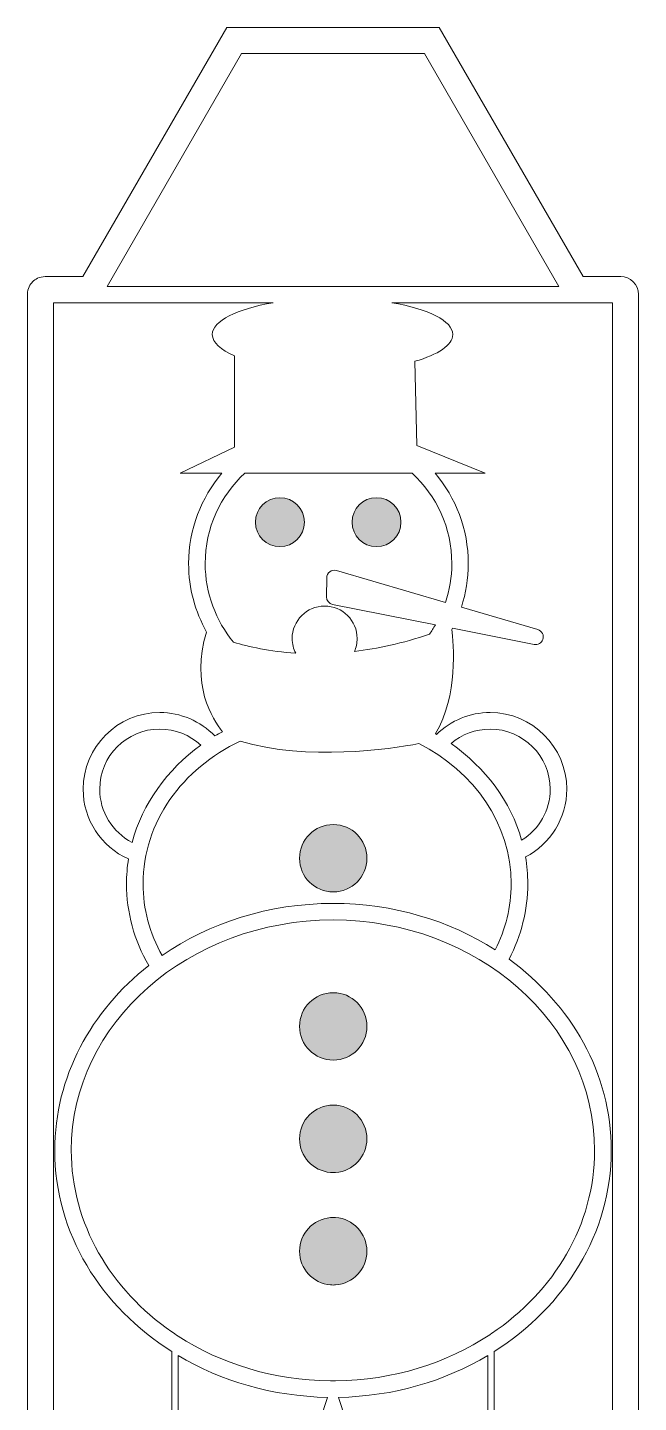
# Model space of a CAD drawing. Header units: centimetres. Extents: x 4.3 to 9.6, y -19.4 to -0.6.
# Drawn here: x 4.33 to 9.64, y -12.54 to -0.59 of the extents above; entities that cross this region are included whole.
import ezdxf

# ---------------------------------------------------------------- set-up
doc = ezdxf.new("R2010")
doc.units = ezdxf.units.CM
doc.header["$MEASUREMENT"] = 0
doc.layers.add('Layer 1', color=7, linetype='Continuous')

# ---------------------------------------------------------------- blocks, each defined once
blk = doc.blocks.new('block 2')
at = {"layer": 'Layer 1', "true_color": 0x71291b}
h = blk.add_hatch(color=26, dxfattribs=at)
h.dxf.hatch_style = 2
edge = h.paths.add_edge_path()
edge.add_spline(control_points=[(6.524, -4.677), (6.406, -4.677), (6.311, -4.772), (6.311, -4.89), (6.311, -5.007), (6.406, -5.102), (6.524, -5.102), (6.641, -5.102), (6.736, -5.007), (6.736, -4.89), (6.736, -4.772), (6.641, -4.677), (6.524, -4.677)], knot_values=[0, 0, 0, 0, 1, 1, 1, 2, 2, 2, 3, 3, 3, 4, 4, 4, 4], degree=3, periodic=1)
h = blk.add_hatch(color=26, dxfattribs=at)
h.dxf.hatch_style = 2
edge = h.paths.add_edge_path()
edge.add_spline(control_points=[(7.363, -5.102), (7.481, -5.102), (7.576, -5.007), (7.576, -4.89), (7.576, -4.772), (7.481, -4.677), (7.363, -4.677), (7.246, -4.677), (7.151, -4.772), (7.151, -4.89), (7.151, -5.007), (7.246, -5.102), (7.363, -5.102)], knot_values=[0, 0, 0, 0, 1, 1, 1, 2, 2, 2, 3, 3, 3, 4, 4, 4, 4], degree=3, periodic=1)
h = blk.add_hatch(color=26, dxfattribs=at)
h.dxf.hatch_style = 2
edge = h.paths.add_edge_path()
edge.add_spline(control_points=[(6.987, -7.519), (6.825, -7.519), (6.694, -7.65), (6.694, -7.812), (6.694, -7.974), (6.825, -8.105), (6.987, -8.105), (7.149, -8.105), (7.28, -7.974), (7.28, -7.812), (7.28, -7.65), (7.149, -7.519), (6.987, -7.519)], knot_values=[0, 0, 0, 0, 1, 1, 1, 2, 2, 2, 3, 3, 3, 4, 4, 4, 4], degree=3, periodic=1)
h = blk.add_hatch(color=26, dxfattribs=at)
h.dxf.hatch_style = 2
edge = h.paths.add_edge_path()
edge.add_spline(control_points=[(6.987, -8.981), (6.825, -8.981), (6.694, -9.112), (6.694, -9.274), (6.694, -9.436), (6.825, -9.567), (6.987, -9.567), (7.149, -9.567), (7.28, -9.436), (7.28, -9.274), (7.28, -9.112), (7.149, -8.981), (6.987, -8.981)], knot_values=[0, 0, 0, 0, 1, 1, 1, 2, 2, 2, 3, 3, 3, 4, 4, 4, 4], degree=3, periodic=1)
h = blk.add_hatch(color=26, dxfattribs=at)
h.dxf.hatch_style = 2
edge = h.paths.add_edge_path()
edge.add_spline(control_points=[(6.987, -9.958), (6.825, -9.958), (6.694, -10.09), (6.694, -10.252), (6.694, -10.405), (6.812, -10.532), (6.962, -10.544), (6.97, -10.545), (6.979, -10.545), (6.987, -10.545), (6.994, -10.545), (7.001, -10.545), (7.008, -10.544), (7.16, -10.534), (7.28, -10.406), (7.28, -10.252), (7.28, -10.09), (7.149, -9.958), (6.987, -9.958)], knot_values=[0, 0, 0, 0, 1, 1, 1, 2, 2, 2, 3, 3, 3, 4, 4, 4, 5, 5, 5, 6, 6, 6, 6], degree=3, periodic=1)
h = blk.add_hatch(color=26, dxfattribs=at)
h.dxf.hatch_style = 2
edge = h.paths.add_edge_path()
edge.add_spline(control_points=[(7.008, -10.937), (7.001, -10.936), (6.994, -10.936), (6.987, -10.936), (6.979, -10.936), (6.97, -10.936), (6.962, -10.937), (6.812, -10.95), (6.694, -11.076), (6.694, -11.229), (6.694, -11.383), (6.812, -11.509), (6.962, -11.522), (6.97, -11.523), (6.979, -11.523), (6.987, -11.523), (6.994, -11.523), (7.001, -11.523), (7.008, -11.522), (7.16, -11.512), (7.28, -11.384), (7.28, -11.229), (7.28, -11.074), (7.16, -10.947), (7.008, -10.937)], knot_values=[0, 0, 0, 0, 1, 1, 1, 2, 2, 2, 3, 3, 3, 4, 4, 4, 5, 5, 5, 6, 6, 6, 7, 7, 7, 8, 8, 8, 8], degree=3, periodic=1)
at = {"layer": 'Layer 1', "lineweight": 0}
blk.add_lwpolyline([(6.191, -0.814), (7.779, -0.814), (8.949, -2.84), (5.021, -2.84), (6.191, -0.814)], dxfattribs=at)
for points, knots in [([(9.486, -2.754), (9.486, -2.754), (9.16, -2.754), (9.16, -2.754), (9.16, -2.754), (7.909, -0.588), (7.909, -0.588), (7.909, -0.588), (6.061, -0.588), (6.061, -0.588), (6.061, -0.588), (4.81, -2.754), (4.81, -2.754), (4.81, -2.754), (4.484, -2.754), (4.484, -2.754), (4.431, -2.754), (4.396, -2.778), (4.374, -2.8), (4.354, -2.82), (4.329, -2.856), (4.329, -2.909), (4.329, -2.909), (4.329, -17.106), (4.329, -17.106), (4.329, -17.192), (4.399, -17.261), (4.484, -17.261), (4.484, -17.261), (4.81, -17.261), (4.81, -17.261), (4.81, -17.261), (6.061, -19.427), (6.061, -19.427), (6.061, -19.427), (7.909, -19.427), (7.909, -19.427), (7.909, -19.427), (9.16, -17.261), (9.16, -17.261), (9.16, -17.261), (9.486, -17.261), (9.486, -17.261), (9.542, -17.261), (9.579, -17.232), (9.595, -17.216), (9.616, -17.195), (9.641, -17.159), (9.641, -17.106), (9.641, -17.106), (9.641, -2.909), (9.641, -2.909), (9.641, -2.823), (9.571, -2.754), (9.486, -2.754)], [0, 0, 0, 0, 1, 1, 1, 2, 2, 2, 3, 3, 3, 4, 4, 4, 5, 5, 5, 6, 6, 6, 7, 7, 7, 8, 8, 8, 9, 9, 9, 10, 10, 10, 11, 11, 11, 12, 12, 12, 13, 13, 13, 14, 14, 14, 15, 15, 15, 16, 16, 16, 17, 17, 17, 18, 18, 18, 18]), ([(9.415, -16.307), (9.409, -16.292), (9.404, -16.282), (9.402, -16.277), (9.394, -16.213), (9.384, -16.14), (9.356, -16.071), (9.332, -16.011), (9.297, -15.965), (9.239, -15.918), (9.185, -15.874), (9.125, -15.838), (9.066, -15.803), (9.018, -15.775), (8.968, -15.746), (8.923, -15.712), (8.795, -15.618), (8.672, -15.5), (8.534, -15.339), (8.435, -15.224), (8.299, -15.091), (8.123, -15.091), (8.123, -15.091), (7.475, -15.091), (7.475, -15.091), (7.475, -15.091), (7.65, -14.813), (7.65, -14.813), (7.652, -14.812), (7.652, -14.811), (7.652, -14.811), (7.652, -14.81), (7.651, -14.81), (7.649, -14.811), (7.649, -14.811), (7.245, -14.777), (7.245, -14.777), (7.245, -14.777), (7.273, -14.833), (7.273, -14.833), (7.273, -14.833), (6.987, -14.809), (6.987, -14.809), (6.987, -14.809), (7.036, -14.907), (7.036, -14.907), (7.036, -14.907), (6.713, -14.88), (6.713, -14.88), (6.713, -14.88), (6.767, -14.987), (6.767, -14.987), (6.767, -14.987), (6.249, -14.944), (6.249, -14.944), (6.249, -14.944), (6.46, -15.366), (6.46, -15.366), (6.46, -15.366), (5.646, -15.773), (5.646, -15.773), (5.629, -15.781), (5.622, -15.803), (5.631, -15.82), (5.639, -15.837), (5.661, -15.844), (5.678, -15.836), (5.678, -15.836), (6.491, -15.43), (6.491, -15.43), (6.491, -15.43), (6.7, -15.848), (6.7, -15.848), (6.7, -15.848), (4.555, -15.848), (4.555, -15.848), (4.555, -15.848), (4.555, -2.981), (4.555, -2.981), (4.555, -2.981), (6.466, -2.981), (6.466, -2.981), (6.15, -3.036), (5.936, -3.139), (5.936, -3.258), (5.936, -3.327), (6.008, -3.39), (6.129, -3.443), (6.129, -3.443), (6.129, -4.237), (6.129, -4.237), (6.129, -4.237), (5.656, -4.464), (5.656, -4.464), (5.656, -4.464), (6.02, -4.464), (6.02, -4.464), (5.839, -4.676), (5.73, -4.951), (5.73, -5.25), (5.73, -5.466), (5.787, -5.669), (5.886, -5.845), (5.745, -6.298), (5.936, -6.602), (6.024, -6.712), (6.002, -6.723), (5.98, -6.736), (5.958, -6.749), (5.833, -6.619), (5.662, -6.545), (5.479, -6.545), (5.112, -6.545), (4.813, -6.844), (4.813, -7.211), (4.813, -7.476), (4.969, -7.712), (5.207, -7.818), (5.196, -7.889), (5.19, -7.961), (5.19, -8.034), (5.19, -8.282), (5.257, -8.526), (5.383, -8.745), (4.882, -9.138), (4.566, -9.713), (4.566, -10.352), (4.566, -11.073), (4.968, -11.713), (5.584, -12.102), (5.584, -12.102), (5.584, -12.772), (5.584, -12.772), (5.515, -12.785), (5.462, -12.846), (5.462, -12.919), (5.462, -12.94), (5.466, -12.961), (5.475, -12.981), (5.428, -13.012), (5.392, -13.061), (5.376, -13.118), (5.027, -13.22), (4.771, -13.543), (4.771, -13.925), (4.771, -14.389), (5.148, -14.767), (5.611, -14.767), (6.075, -14.767), (6.453, -14.389), (6.453, -13.925), (6.453, -13.543), (6.196, -13.22), (5.847, -13.118), (5.831, -13.061), (5.795, -13.012), (5.748, -12.981), (5.757, -12.961), (5.761, -12.94), (5.761, -12.919), (5.761, -12.846), (5.708, -12.785), (5.639, -12.772), (5.639, -12.772), (5.639, -12.136), (5.639, -12.136), (6.012, -12.359), (6.457, -12.491), (6.937, -12.5), (6.937, -12.5), (6.807, -12.898), (6.807, -12.898), (6.807, -12.898), (6.231, -12.898), (6.231, -12.898), (6.231, -12.898), (6.697, -13.237), (6.697, -13.237), (6.697, -13.237), (6.519, -13.785), (6.519, -13.785), (6.519, -13.785), (6.985, -13.446), (6.985, -13.446), (6.985, -13.446), (7.451, -13.785), (7.451, -13.785), (7.451, -13.785), (7.273, -13.237), (7.273, -13.237), (7.273, -13.237), (7.739, -12.898), (7.739, -12.898), (7.739, -12.898), (7.163, -12.898), (7.163, -12.898), (7.163, -12.898), (7.033, -12.5), (7.033, -12.5), (7.513, -12.491), (7.959, -12.358), (8.331, -12.135), (8.331, -12.135), (8.331, -12.772), (8.331, -12.772), (8.262, -12.785), (8.209, -12.846), (8.209, -12.919), (8.209, -12.94), (8.213, -12.961), (8.222, -12.981), (8.175, -13.012), (8.139, -13.061), (8.123, -13.118), (7.774, -13.22), (7.517, -13.543), (7.517, -13.925), (7.517, -14.389), (7.895, -14.767), (8.359, -14.767), (8.822, -14.767), (9.199, -14.389), (9.199, -13.925), (9.199, -13.543), (8.943, -13.22), (8.594, -13.118), (8.578, -13.061), (8.542, -13.012), (8.495, -12.981), (8.504, -12.961), (8.508, -12.94), (8.508, -12.919), (8.508, -12.846), (8.455, -12.785), (8.386, -12.772), (8.386, -12.772), (8.386, -12.102), (8.386, -12.102), (9.001, -11.712), (9.404, -11.073), (9.404, -10.352), (9.404, -9.683), (9.057, -9.084), (8.515, -8.69), (8.622, -8.486), (8.678, -8.261), (8.678, -8.034), (8.678, -7.955), (8.672, -7.877), (8.659, -7.801), (8.876, -7.688), (9.017, -7.462), (9.017, -7.211), (9.017, -6.844), (8.718, -6.545), (8.351, -6.545), (8.174, -6.545), (8.009, -6.613), (7.885, -6.735), (7.882, -6.732), (7.878, -6.73), (7.875, -6.728), (8.075, -6.404), (8.033, -5.942), (8.018, -5.822), (8.02, -5.819), (8.022, -5.815), (8.023, -5.812), (8.023, -5.812), (8.734, -5.953), (8.734, -5.953), (8.766, -5.959), (8.798, -5.941), (8.809, -5.91), (8.823, -5.874), (8.802, -5.834), (8.765, -5.823), (8.765, -5.823), (8.101, -5.628), (8.101, -5.628), (8.14, -5.509), (8.161, -5.382), (8.161, -5.25), (8.161, -4.951), (8.053, -4.676), (7.872, -4.464), (7.872, -4.464), (8.307, -4.464), (8.307, -4.464), (8.307, -4.464), (7.713, -4.222), (7.713, -4.222), (7.713, -4.222), (7.696, -3.491), (7.696, -3.491), (7.899, -3.433), (8.026, -3.35), (8.026, -3.258), (8.026, -3.139), (7.813, -3.036), (7.496, -2.981), (7.496, -2.981), (9.415, -2.981), (9.415, -2.981), (9.415, -2.981), (9.415, -16.307), (9.415, -16.307)], [0, 0, 0, 0, 1, 1, 1, 2, 2, 2, 3, 3, 3, 4, 4, 4, 5, 5, 5, 6, 6, 6, 7, 7, 7, 8, 8, 8, 9, 9, 9, 10, 10, 10, 11, 11, 11, 12, 12, 12, 13, 13, 13, 14, 14, 14, 15, 15, 15, 16, 16, 16, 17, 17, 17, 18, 18, 18, 19, 19, 19, 20, 20, 20, 21, 21, 21, 22, 22, 22, 23, 23, 23, 24, 24, 24, 25, 25, 25, 26, 26, 26, 27, 27, 27, 28, 28, 28, 29, 29, 29, 30, 30, 30, 31, 31, 31, 32, 32, 32, 33, 33, 33, 34, 34, 34, 35, 35, 35, 36, 36, 36, 37, 37, 37, 38, 38, 38, 39, 39, 39, 40, 40, 40, 41, 41, 41, 42, 42, 42, 43, 43, 43, 44, 44, 44, 45, 45, 45, 46, 46, 46, 47, 47, 47, 48, 48, 48, 49, 49, 49, 50, 50, 50, 51, 51, 51, 52, 52, 52, 53, 53, 53, 54, 54, 54, 55, 55, 55, 56, 56, 56, 57, 57, 57, 58, 58, 58, 59, 59, 59, 60, 60, 60, 61, 61, 61, 62, 62, 62, 63, 63, 63, 64, 64, 64, 65, 65, 65, 66, 66, 66, 67, 67, 67, 68, 68, 68, 69, 69, 69, 70, 70, 70, 71, 71, 71, 72, 72, 72, 73, 73, 73, 74, 74, 74, 75, 75, 75, 76, 76, 76, 77, 77, 77, 78, 78, 78, 79, 79, 79, 80, 80, 80, 81, 81, 81, 82, 82, 82, 83, 83, 83, 84, 84, 84, 85, 85, 85, 86, 86, 86, 87, 87, 87, 88, 88, 88, 89, 89, 89, 90, 90, 90, 91, 91, 91, 92, 92, 92, 93, 93, 93, 94, 94, 94, 95, 95, 95, 96, 96, 96, 97, 97, 97, 98, 98, 98, 99, 99, 99, 100, 100, 100, 101, 101, 101, 102, 102, 102, 102]), ([(6.982, -5.605), (6.982, -5.605), (7.875, -5.782), (7.875, -5.782), (7.859, -5.81), (7.842, -5.837), (7.824, -5.864), (7.589, -5.943), (7.371, -5.99), (7.171, -6.014), (7.186, -5.98), (7.195, -5.942), (7.195, -5.902), (7.195, -5.746), (7.068, -5.619), (6.912, -5.619), (6.757, -5.619), (6.63, -5.746), (6.63, -5.902), (6.63, -5.948), (6.641, -5.991), (6.661, -6.029), (6.434, -6.014), (6.251, -5.973), (6.12, -5.933), (5.967, -5.747), (5.874, -5.509), (5.874, -5.25), (5.874, -4.94), (6.007, -4.66), (6.218, -4.464), (6.218, -4.464), (7.673, -4.464), (7.673, -4.464), (7.885, -4.66), (8.018, -4.94), (8.018, -5.25), (8.018, -5.368), (7.998, -5.482), (7.963, -5.588), (7.963, -5.588), (7.015, -5.311), (7.015, -5.311), (6.973, -5.298), (6.93, -5.33), (6.93, -5.374), (6.93, -5.374), (6.928, -5.538), (6.928, -5.538), (6.927, -5.57), (6.95, -5.598), (6.982, -5.605)], [0, 0, 0, 0, 1, 1, 1, 2, 2, 2, 3, 3, 3, 4, 4, 4, 5, 5, 5, 6, 6, 6, 7, 7, 7, 8, 8, 8, 9, 9, 9, 10, 10, 10, 11, 11, 11, 12, 12, 12, 13, 13, 13, 14, 14, 14, 15, 15, 15, 16, 16, 16, 17, 17, 17, 17]), ([(6.524, -4.677), (6.406, -4.677), (6.311, -4.772), (6.311, -4.89), (6.311, -5.007), (6.406, -5.102), (6.524, -5.102), (6.641, -5.102), (6.736, -5.007), (6.736, -4.89), (6.736, -4.772), (6.641, -4.677), (6.524, -4.677)], [0, 0, 0, 0, 1, 1, 1, 2, 2, 2, 3, 3, 3, 4, 4, 4, 4]), ([(7.363, -5.102), (7.481, -5.102), (7.576, -5.007), (7.576, -4.89), (7.576, -4.772), (7.481, -4.677), (7.363, -4.677), (7.246, -4.677), (7.151, -4.772), (7.151, -4.89), (7.151, -5.007), (7.246, -5.102), (7.363, -5.102)], [0, 0, 0, 0, 1, 1, 1, 2, 2, 2, 3, 3, 3, 4, 4, 4, 4]), ([(5.238, -7.674), (5.067, -7.585), (4.957, -7.408), (4.957, -7.211), (4.957, -6.923), (5.191, -6.689), (5.479, -6.689), (5.613, -6.689), (5.74, -6.74), (5.836, -6.83), (5.543, -7.042), (5.328, -7.337), (5.238, -7.674)], [0, 0, 0, 0, 1, 1, 1, 2, 2, 2, 3, 3, 3, 4, 4, 4, 4]), ([(8.011, -6.815), (8.104, -6.734), (8.224, -6.689), (8.351, -6.689), (8.638, -6.689), (8.873, -6.923), (8.873, -7.211), (8.873, -7.394), (8.777, -7.561), (8.625, -7.655), (8.53, -7.317), (8.309, -7.024), (8.011, -6.815)], [0, 0, 0, 0, 1, 1, 1, 2, 2, 2, 3, 3, 3, 4, 4, 4, 4]), ([(8.534, -8.034), (8.534, -8.235), (8.488, -8.428), (8.395, -8.609), (7.998, -8.354), (7.511, -8.205), (6.985, -8.205), (6.426, -8.205), (5.91, -8.374), (5.5, -8.658), (5.391, -8.465), (5.334, -8.251), (5.334, -8.034), (5.334, -7.499), (5.676, -7.032), (6.178, -6.794), (6.764, -6.969), (7.477, -6.863), (7.732, -6.815), (8.211, -7.059), (8.534, -7.514), (8.534, -8.034)], [0, 0, 0, 0, 1, 1, 1, 2, 2, 2, 3, 3, 3, 4, 4, 4, 5, 5, 5, 6, 6, 6, 7, 7, 7, 7]), ([(6.987, -7.519), (6.825, -7.519), (6.694, -7.65), (6.694, -7.812), (6.694, -7.974), (6.825, -8.105), (6.987, -8.105), (7.149, -8.105), (7.28, -7.974), (7.28, -7.812), (7.28, -7.65), (7.149, -7.519), (6.987, -7.519)], [0, 0, 0, 0, 1, 1, 1, 2, 2, 2, 3, 3, 3, 4, 4, 4, 4]), ([(8.363, -11.945), (8.358, -11.949), (8.353, -11.952), (8.348, -11.955), (7.973, -12.203), (7.51, -12.352), (7.008, -12.356), (7, -12.356), (6.993, -12.356), (6.985, -12.356), (6.977, -12.356), (6.97, -12.356), (6.962, -12.356), (6.468, -12.352), (6.01, -12.208), (5.639, -11.967), (5.62, -11.955), (5.602, -11.943), (5.584, -11.93), (5.053, -11.563), (4.71, -10.992), (4.71, -10.352), (4.71, -9.247), (5.731, -8.349), (6.985, -8.349), (8.239, -8.349), (9.259, -9.247), (9.259, -10.352), (9.259, -11.001), (8.908, -11.579), (8.363, -11.945)], [0, 0, 0, 0, 1, 1, 1, 2, 2, 2, 3, 3, 3, 4, 4, 4, 5, 5, 5, 6, 6, 6, 7, 7, 7, 8, 8, 8, 9, 9, 9, 10, 10, 10, 10]), ([(6.987, -8.981), (6.825, -8.981), (6.694, -9.112), (6.694, -9.274), (6.694, -9.436), (6.825, -9.567), (6.987, -9.567), (7.149, -9.567), (7.28, -9.436), (7.28, -9.274), (7.28, -9.112), (7.149, -8.981), (6.987, -8.981)], [0, 0, 0, 0, 1, 1, 1, 2, 2, 2, 3, 3, 3, 4, 4, 4, 4]), ([(6.987, -9.958), (6.825, -9.958), (6.694, -10.09), (6.694, -10.252), (6.694, -10.405), (6.812, -10.532), (6.962, -10.544), (6.97, -10.545), (6.979, -10.545), (6.987, -10.545), (6.994, -10.545), (7.001, -10.545), (7.008, -10.544), (7.16, -10.534), (7.28, -10.406), (7.28, -10.252), (7.28, -10.09), (7.149, -9.958), (6.987, -9.958)], [0, 0, 0, 0, 1, 1, 1, 2, 2, 2, 3, 3, 3, 4, 4, 4, 5, 5, 5, 6, 6, 6, 6]), ([(7.008, -10.937), (7.001, -10.936), (6.994, -10.936), (6.987, -10.936), (6.979, -10.936), (6.97, -10.936), (6.962, -10.937), (6.812, -10.95), (6.694, -11.076), (6.694, -11.229), (6.694, -11.383), (6.812, -11.509), (6.962, -11.522), (6.97, -11.523), (6.979, -11.523), (6.987, -11.523), (6.994, -11.523), (7.001, -11.523), (7.008, -11.522), (7.16, -11.512), (7.28, -11.384), (7.28, -11.229), (7.28, -11.074), (7.16, -10.947), (7.008, -10.937)], [0, 0, 0, 0, 1, 1, 1, 2, 2, 2, 3, 3, 3, 4, 4, 4, 5, 5, 5, 6, 6, 6, 7, 7, 7, 8, 8, 8, 8])]:
    blk.add_open_spline(points, degree=3, knots=knots, dxfattribs=at)

msp = doc.modelspace()

# ---------------------------------------------------------------- block references
at = {"layer": 'Layer 1'}
msp.add_blockref('block 2', (0, 0), dxfattribs=at)

doc.saveas('drawing.dxf')
